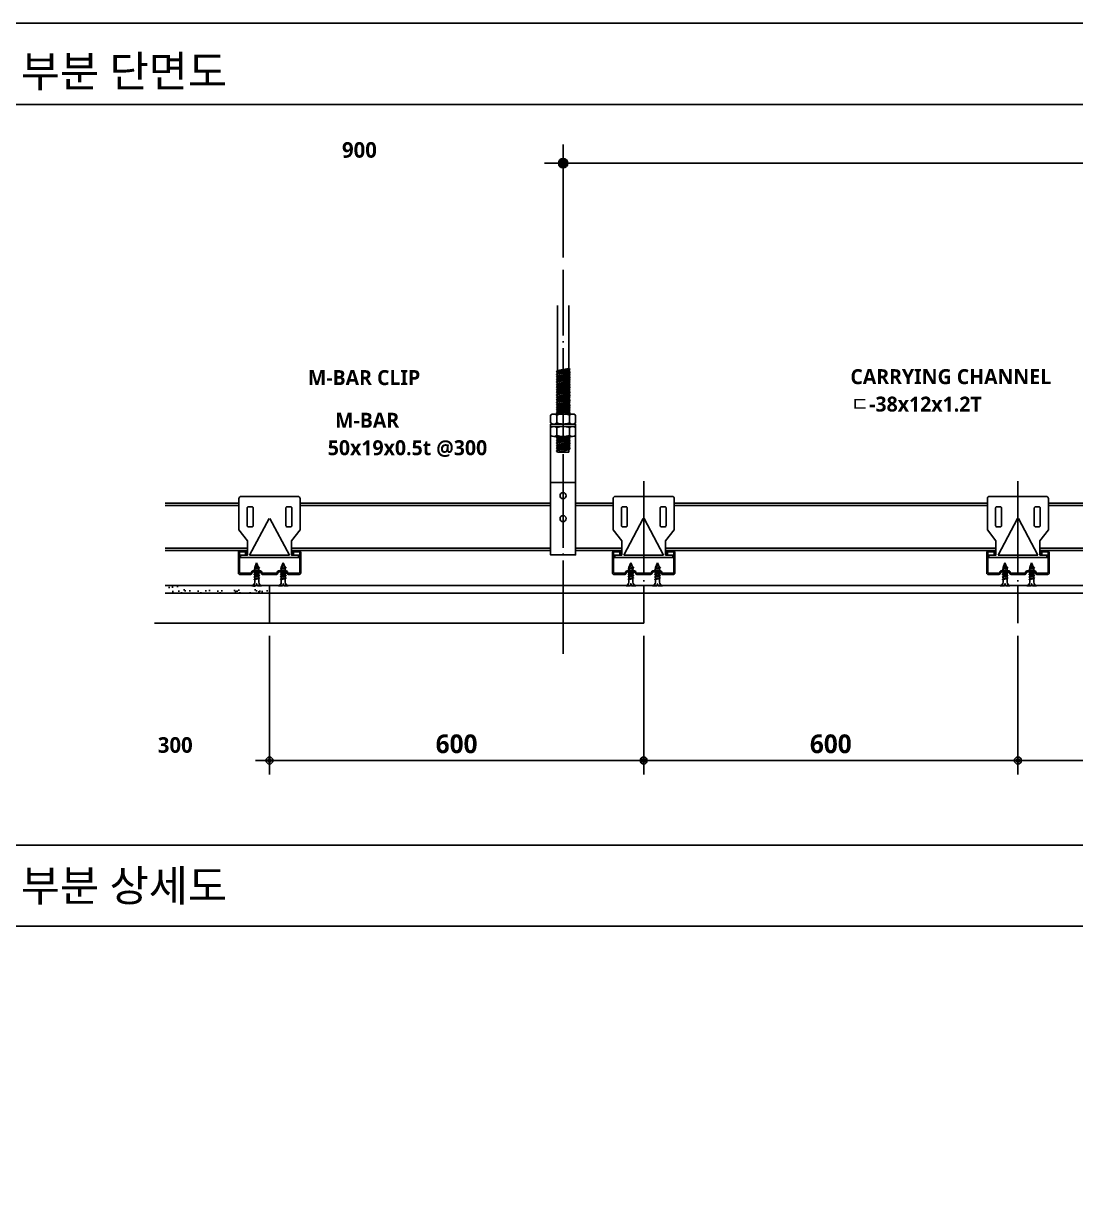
# Model space of a CAD drawing. Header units: millimetres. Extents: x 200 to 163856, y 0 to 163394.
# Drawn here: x 44027 to 45714, y 3875 to 5740 of the extents above; entities that cross this region are included whole.
import ezdxf
from ezdxf.enums import TextEntityAlignment as Align

# ---------------------------------------------------------------- set-up
doc = ezdxf.new("R2010")
doc.units = ezdxf.units.MM
doc.header["$LTSCALE"] = 10
doc.linetypes.add('CEN', pattern=[62, 60, -1, 0, -1])
doc.linetypes.add('DASHDOT2', pattern=[17, 15, -1, 0, -1])
doc.layers.get('DEFPOINTS').update_dxf_attribs({"color": 181})
for name, color, linetype in [('3', 3, 'Continuous'), ('A-ANNO-GRA1', 7, 'Continuous'), ('A-ANNO-TEXT1', 7, 'Continuous'), ('A-ST-AXIS-DIM', 7, 'Continuous'), ('CEN', 1, 'CEN'), ('DIM', 4, 'Continuous'), ('FIN', 6, 'Continuous'), ('HAT', 5, 'Continuous'), ('MT', 10, 'Continuous'), ('WA3', 7, 'Continuous')]:
    doc.layers.add(name, color=color, linetype=linetype)
doc.layers.add('계획선', color=7, linetype='Continuous', lineweight=9)
doc.styles.add('2020음성 1차', font='')
doc.styles.get('2020음성 1차').set_extended_font_data('NanumGothic', bold=True)
doc.dimstyles.new('NDIM10', dxfattribs={"dimscale": 10, "dimtxt": 3, "dimasz": 0.75, "dimexe": 2, "dimexo": 2, "dimgap": 1, "dimtad": 1, "dimdec": 1, "dimdsep": 46, "dimtxsty": '2020음성 1차', "dimblk": 'Z_DOT', "dimcen": 3, "dimdle": 3, "dimclrd": 256, "dimclre": 256, "dimclrt": 3, "dimadec": 0, "dimazin": 0, "dimtfac": 1, "dimtdec": 1, "dimtix": 1, "dimtmove": 2, "dimatfit": 3, "dimfxl": 1, "dimtolj": 1, "dimtzin": 0, "dimlwd": -1, "dimlwe": -1, "dimarcsym": 0})

# ---------------------------------------------------------------- blocks, each defined once
blk = doc.blocks.new('Z_DOT')
at = {"layer": 'DIM', "color": 0}
for p, q in [((0, -3), (0, 3)), ((-3, 0), (3, 0))]:
    blk.add_line(p, q, dxfattribs=at)
for radius in [0.75, 0.375]:
    blk.add_circle((0, 0), radius, dxfattribs=at)
blk = doc.blocks.new('*D6548')
at = {"layer": 'A-ST-AXIS-DIM'}
for p, q in [((45621.6, 4758.1), (45621.6, 4538)), ((46221.6, 4758.1), (46221.6, 4538)), ((45629.1, 4558), (46214.1, 4558))]:
    blk.add_line(p, q, dxfattribs=at)
at = {"layer": 'DEFPOINTS', "color": 0}
for p in [(45621.6, 4778.1), (46221.6, 4778.1), (46221.6, 4558)]:
    blk.add_point(p, dxfattribs=at)
at = {"layer": 'A-ST-AXIS-DIM', "linetype": 'ByBlock', "xscale": 7.5, "yscale": 7.5, "zscale": 7.5, "rotation": 180}
blk.add_blockref('Z_DOT', (45621.6, 4558), dxfattribs=at)
at = {"layer": 'A-ST-AXIS-DIM', "linetype": 'ByBlock', "xscale": 7.5, "yscale": 7.5, "zscale": 7.5}
blk.add_blockref('Z_DOT', (46221.6, 4558), dxfattribs=at)
at = {"layer": 'A-ST-AXIS-DIM', "color": 3, "insert": (45921.6, 4584.6), "char_height": 30, "attachment_point": 5, "style": '2020음성 1차'}
blk.add_mtext('\\A1;600', dxfattribs=at)
blk = doc.blocks.new('*D6549')
at = {"layer": 'A-ST-AXIS-DIM'}
for p, q in [((45021.6, 4758.1), (45021.6, 4538)), ((45621.6, 4758.1), (45621.6, 4538)), ((45029.1, 4558), (45614.1, 4558))]:
    blk.add_line(p, q, dxfattribs=at)
at = {"layer": 'DEFPOINTS', "color": 0}
for p in [(45021.6, 4778.1), (45621.6, 4778.1), (45621.6, 4558)]:
    blk.add_point(p, dxfattribs=at)
at = {"layer": 'A-ST-AXIS-DIM', "linetype": 'ByBlock', "xscale": 7.5, "yscale": 7.5, "zscale": 7.5, "rotation": 180}
blk.add_blockref('Z_DOT', (45021.6, 4558), dxfattribs=at)
at = {"layer": 'A-ST-AXIS-DIM', "linetype": 'ByBlock', "xscale": 7.5, "yscale": 7.5, "zscale": 7.5}
blk.add_blockref('Z_DOT', (45621.6, 4558), dxfattribs=at)
at = {"layer": 'A-ST-AXIS-DIM', "color": 3, "insert": (45321.6, 4584.6), "char_height": 30, "attachment_point": 5, "style": '2020음성 1차'}
blk.add_mtext('\\A1;600', dxfattribs=at)
blk = doc.blocks.new('*D6550')
at = {"layer": 'A-ST-AXIS-DIM'}
for p, q in [((44421.6, 4758.1), (44421.6, 4538)), ((45021.6, 4758.1), (45021.6, 4538)), ((44429.1, 4558), (45014.1, 4558))]:
    blk.add_line(p, q, dxfattribs=at)
at = {"layer": 'DEFPOINTS', "color": 0}
for p in [(44421.6, 4778.1), (45021.6, 4778.1), (45021.6, 4558)]:
    blk.add_point(p, dxfattribs=at)
at = {"layer": 'A-ST-AXIS-DIM', "linetype": 'ByBlock', "xscale": 7.5, "yscale": 7.5, "zscale": 7.5, "rotation": 180}
blk.add_blockref('Z_DOT', (44421.6, 4558), dxfattribs=at)
at = {"layer": 'A-ST-AXIS-DIM', "linetype": 'ByBlock', "xscale": 7.5, "yscale": 7.5, "zscale": 7.5}
blk.add_blockref('Z_DOT', (45021.6, 4558), dxfattribs=at)
at = {"layer": 'A-ST-AXIS-DIM', "color": 3, "insert": (44721.6, 4584.6), "char_height": 30, "attachment_point": 5, "style": '2020음성 1차'}
blk.add_mtext('\\A1;600', dxfattribs=at)
blk = doc.blocks.new('*D6551')
at = {"layer": 'A-ST-AXIS-DIM'}
for p, q in [((44892.4, 5364.7), (44892.4, 5535.5)), ((46692.4, 5364.7), (46692.4, 5535.5)), ((44899.9, 5515.5), (46684.9, 5515.5))]:
    blk.add_line(p, q, dxfattribs=at)
at = {"layer": 'DEFPOINTS', "color": 0}
for p in [(46692.4, 5515.5), (44892.4, 5344.7), (46692.4, 5344.7)]:
    blk.add_point(p, dxfattribs=at)
at = {"layer": 'A-ST-AXIS-DIM', "linetype": 'ByBlock', "xscale": 7.5, "yscale": 7.5, "zscale": 7.5, "rotation": 180}
blk.add_blockref('Z_DOT', (44892.4, 5515.5), dxfattribs=at)
at = {"layer": 'A-ST-AXIS-DIM', "linetype": 'ByBlock', "xscale": 7.5, "yscale": 7.5, "zscale": 7.5}
blk.add_blockref('Z_DOT', (46692.4, 5515.5), dxfattribs=at)
at = {"layer": 'A-ST-AXIS-DIM', "color": 3, "insert": (45792.4, 5542), "char_height": 30, "attachment_point": 5, "style": '2020음성 1차'}
blk.add_mtext('\\A1;1800', dxfattribs=at)

msp = doc.modelspace()

# ---------------------------------------------------------------- hatches: boundary and pattern name
at = {"layer": 'HAT'}
h = msp.add_hatch(dxfattribs=at)
h.set_pattern_fill('AR-SAND', color=256, scale=10, style=0)
h.set_pattern_definition([(37.5, (42151.723, 440.93), (-0.629934, 19.26824), [0, -15.2, 0, -17, 0, -16.25]), (7.5, (42151.723, 440.93), (17.69777, 28.22146), [0, -8.2, 0, -13.7, 0, -5.25]), (327.5, (42139.423, 440.93), (31.14142, 0.05659), [0, -5, 0, -18, 0, -23.5]), (317.5, (42139.423, 440.93), (30.06127, 8.77676), [0, -2.5, 0, -11.8, 0, -13.5])])
edge = h.paths.add_edge_path()
edge.add_line((44421.62869, 4838.44157), (44407.91598, 4838.44157))
edge.add_arc((44411.04418, 4844.48407), 6.80422, 242.62936892, 251.65900049)
edge.add_line((44408.90308, 4838.0255), (44403.68197, 4838.0255))
edge.add_arc((44403.58299, 4840.31678), 2.29342, 248.72725964, 272.4735229, ccw=False)
edge.add_arc((44401.07395, 4828.38283), 9.93929, 80.28655278, 99.71344722)
edge.add_arc((44398.56492, 4840.31678), 2.29342, 267.5264771, 291.27274036, ccw=False)
edge.add_line((44398.46594, 4838.0255), (44393.24482, 4838.0255))
edge.add_arc((44391.10373, 4844.48407), 6.80422, 288.34099951, 297.37063109)
edge.add_line((44394.23193, 4838.44157), (44254.30037, 4838.44157))
edge.add_line((44254.30037, 4838.44157), (44254.30037, 4826.44157))
edge.add_line((44254.30037, 4826.44157), (44421.62869, 4826.44157))
edge.add_line((44421.62869, 4826.44157), (44421.62869, 4838.44157))

# ---------------------------------------------------------------- linework, layer by layer
at = {"layer": '3'}
for p, q in [((44254.30037, 4838.44157), (47251.14144, 4838.44157)), ((44421.62869, 4838.44157), (44421.62869, 4826.44157)), ((45021.62869, 4838.44157), (45021.62869, 4814.44157)), ((45621.62869, 4838.44157), (45621.62869, 4820.44157))]:
    msp.add_line(p, q, dxfattribs=at)
for points in [[(44421.62869, 4838.44157), (44421.62869, 4826.44157)], [(45621.62869, 4838.44157), (45621.62869, 4814.44157)]]:
    msp.add_lwpolyline(points, dxfattribs=at)
at = {"layer": 'A-ANNO-GRA1'}
for p, q in [((42200, 5610), (49294.9654, 5610)), ((42200, 4422.25791), (49294.9654, 4422.25791)), ((42200, 4292.25791), (49294.9654, 4292.25791))]:
    msp.add_line(p, q, dxfattribs=at)
at = {"layer": 'A-ANNO-TEXT1'}
for p, q in [((44421.62869, 4778.10228), (44421.62869, 4826.44157)), ((45021.62869, 4778.10228), (44237.29183, 4778.10228))]:
    msp.add_line(p, q, dxfattribs=at)
at = {"layer": 'A-ST-AXIS-DIM'}
for points in [[(44420.87733, 4981.1984, 0, 10, 0), (44420.87733, 5011.1984, 0, 0, 0), (44420.87733, 5169.26903, 0, 0, 0), (44470.87733, 5169.26903, 0, 0, 0)], [(45290.02713, 4930.84267, 0, 10, 0), (45290.02713, 4960.84267, 0, 0, 0), (45290.02713, 5169.36218, 0, 0, 0), (45340.02713, 5169.36218, 0, 0, 0)], [(44459.19106, 4858.78151, 0, 10, 0), (44459.19106, 4888.78151, 0, 0, 0), (44459.19106, 5103.61528, 0, 0, 0), (44509.19106, 5103.61528, 0, 0, 0)]]:
    msp.add_lwpolyline(points, format="xyseb", dxfattribs=at)
at = {"layer": 'CEN', "linetype": 'DASHDOT2'}
for p, q in [((44892.39844, 4728.93297), (44892.39844, 5344.67907)), ((45021.62869, 5005.94116), (45021.62869, 4778.10228)), ((45621.62869, 5005.94116), (45621.62869, 4778.10228))]:
    msp.add_line(p, q, dxfattribs=at)
at = {"layer": 'DEFPOINTS'}
msp.add_lwpolyline([(42200, 200), (49294.9654, 200), (49294.9654, 5740), (42200, 5740)], close=True, dxfattribs=at)
at = {"layer": 'FIN'}
for p, q in [((44254.30037, 4838.44157), (47251.14144, 4838.44157)), ((44254.30037, 4826.44157), (47251.14144, 4826.44157))]:
    msp.add_line(p, q, dxfattribs=at)
for points in [[(44421.62869, 4838.44157), (44421.62869, 4826.44157)], [(45021.62869, 4838.44157), (45021.62869, 4826.44157)], [(45621.62869, 4838.44157), (45621.62869, 4826.44157)]]:
    msp.add_lwpolyline(points, dxfattribs=at)
at = {"layer": 'MT'}
for p, q in [((44883.39844, 5195.6443), (44883.39844, 5287.63165)), ((44901.39844, 5199.24268), (44901.39844, 5287.63165)), ((44883.39844, 5199.24268), (44883.39844, 5183.11224)), ((44883.39844, 5183.11224), (44901.39844, 5186.71063)), ((44901.39844, 5199.24268), (44901.39844, 5186.71063)), ((44901.39844, 5186.71063), (44903.7517, 5185.14149)), ((44881.82931, 5180.75899), (44903.7517, 5185.14149)), ((44881.82931, 5180.75899), (44883.39844, 5183.11224)), ((44881.82931, 5176.67979), (44903.7517, 5181.06229)), ((44881.82931, 5180.75899), (44883.39844, 5179.0331)), ((44881.82931, 5176.67979), (44883.39844, 5179.03304)), ((44881.82931, 5172.60059), (44903.7517, 5176.98309)), ((44881.82931, 5176.67979), (44883.39844, 5174.9539)), ((44881.82931, 5172.60059), (44883.39844, 5174.95384)), ((44881.82931, 5168.52139), (44903.7517, 5172.90389)), ((44881.82931, 5172.60059), (44883.39844, 5170.8747)), ((44881.82931, 5168.52139), (44883.39844, 5170.87464)), ((44881.82931, 5164.44219), (44903.7517, 5168.82469)), ((44881.82931, 5168.52139), (44883.39844, 5166.7955)), ((44883.39844, 5179.0331), (44901.39844, 5182.63148)), ((44883.39844, 5179.03304), (44901.39844, 5182.63143)), ((44883.39844, 5174.9539), (44901.39844, 5178.55228)), ((44883.39844, 5174.95384), (44901.39844, 5178.55223)), ((44883.39844, 5170.8747), (44901.39844, 5174.47308)), ((44883.39844, 5170.87464), (44901.39844, 5174.47303)), ((44883.39844, 5166.7955), (44901.39844, 5170.39388)), ((44883.39844, 5166.79544), (44901.39844, 5170.39383)), ((44901.39844, 5182.63148), (44903.7517, 5185.14149)), ((44901.39844, 5182.63143), (44903.7517, 5181.06229)), ((44901.39844, 5178.55228), (44903.7517, 5181.06229)), ((44901.39844, 5178.55223), (44903.7517, 5176.98309)), ((44901.39844, 5174.47308), (44903.7517, 5176.98309)), ((44901.39844, 5174.47303), (44903.7517, 5172.90389)), ((44901.39844, 5170.39388), (44903.7517, 5172.90389)), ((44901.39844, 5170.39383), (44903.7517, 5168.82469)), ((44901.39844, 5166.31468), (44903.7517, 5168.82469)), ((44881.82931, 5164.44219), (44883.39844, 5166.79544)), ((44881.82931, 5160.36299), (44903.7517, 5164.74549)), ((44881.82931, 5164.44219), (44883.39844, 5162.7163)), ((44881.82931, 5160.36299), (44883.39844, 5162.71624)), ((44881.82931, 5156.28379), (44903.7517, 5160.66629)), ((44881.82931, 5160.36299), (44883.39844, 5158.6371)), ((44881.82931, 5156.28379), (44883.39844, 5158.63704)), ((44881.82931, 5152.20459), (44903.7517, 5156.58709)), ((44881.82931, 5156.28379), (44883.39844, 5154.5579)), ((44881.82931, 5152.20459), (44883.39844, 5154.55784)), ((44881.82931, 5148.12539), (44903.7517, 5152.50789)), ((44881.82931, 5152.20459), (44883.39844, 5150.4787)), ((44881.82931, 5148.12539), (44883.39844, 5150.47864)), ((44881.82931, 5144.04619), (44903.7517, 5148.42869)), ((44883.39844, 5162.7163), (44901.39844, 5166.31468)), ((44883.39844, 5162.71624), (44901.39844, 5166.31463)), ((44883.39844, 5158.6371), (44901.39844, 5162.23548)), ((44883.39844, 5158.63704), (44901.39844, 5162.23543)), ((44883.39844, 5154.5579), (44901.39844, 5158.15628)), ((44883.39844, 5154.55784), (44901.39844, 5158.15623)), ((44883.39844, 5150.4787), (44901.39844, 5154.07708)), ((44883.39844, 5150.47864), (44901.39844, 5154.07703)), ((44883.39844, 5146.3995), (44901.39844, 5149.99788)), ((44883.39844, 5146.39944), (44901.39844, 5149.99783)), ((44901.39844, 5166.31463), (44903.7517, 5164.74549)), ((44901.39844, 5162.23548), (44903.7517, 5164.74549)), ((44901.39844, 5162.23543), (44903.7517, 5160.66629)), ((44901.39844, 5158.15628), (44903.7517, 5160.66629)), ((44901.39844, 5158.15623), (44903.7517, 5156.58709)), ((44901.39844, 5154.07708), (44903.7517, 5156.58709)), ((44901.39844, 5154.07703), (44903.7517, 5152.50789)), ((44901.39844, 5149.99788), (44903.7517, 5152.50789)), ((44901.39844, 5149.99783), (44903.7517, 5148.42869)), ((44901.39844, 5145.91868), (44903.7517, 5148.42869)), ((44881.82931, 5148.12539), (44883.39844, 5146.3995)), ((44881.82931, 5144.04619), (44883.39844, 5146.39944)), ((44881.82931, 5139.96699), (44903.7517, 5144.34949)), ((44881.82931, 5144.04619), (44883.39844, 5142.3203)), ((44881.82931, 5139.96699), (44883.39844, 5142.32024)), ((44881.82931, 5135.88779), (44903.7517, 5140.27029)), ((44881.82931, 5139.96699), (44883.39844, 5138.2411)), ((44881.82931, 5135.88779), (44883.39844, 5138.24104)), ((44881.82931, 5131.80859), (44903.7517, 5136.19109)), ((44881.82931, 5135.88779), (44883.39844, 5134.1619)), ((44881.82931, 5131.80859), (44883.39844, 5134.16184)), ((44881.82931, 5127.72939), (44903.7517, 5132.11189)), ((44881.82931, 5131.80859), (44883.39844, 5130.0827)), ((44881.82931, 5127.72939), (44883.39844, 5130.08264)), ((44883.39844, 5142.3203), (44901.39844, 5145.91868)), ((44883.39844, 5142.32024), (44901.39844, 5145.91863)), ((44883.39844, 5138.2411), (44901.39844, 5141.83948)), ((44883.39844, 5138.24104), (44901.39844, 5141.83943)), ((44883.39844, 5134.1619), (44901.39844, 5137.76028)), ((44883.39844, 5134.16184), (44901.39844, 5137.76023)), ((44883.39844, 5130.0827), (44901.39844, 5133.68108)), ((44883.39844, 5130.08264), (44901.39844, 5133.68103)), ((44901.39844, 5145.91863), (44903.7517, 5144.34949)), ((44901.39844, 5141.83948), (44903.7517, 5144.34949)), ((44901.39844, 5141.83943), (44903.7517, 5140.27029)), ((44901.39844, 5137.76028), (44903.7517, 5140.27029)), ((44901.39844, 5137.76023), (44903.7517, 5136.19109)), ((44901.39844, 5133.68108), (44903.7517, 5136.19109)), ((44901.39844, 5133.68103), (44903.7517, 5132.11189)), ((44901.39844, 5129.60188), (44903.7517, 5132.11189)), ((44872.39844, 5099.25014), (44872.39844, 5111.77943)), ((44907.39844, 5113.49525), (44877.39844, 5113.49525)), ((44881.82931, 5123.65019), (44903.7517, 5128.03269)), ((44881.82931, 5127.72939), (44883.39844, 5126.0035)), ((44881.82931, 5123.65019), (44883.39844, 5126.00344)), ((44881.82931, 5119.57099), (44903.7517, 5123.95349)), ((44881.82931, 5123.65019), (44883.39844, 5121.9243)), ((44881.82931, 5119.57099), (44883.39844, 5121.92424)), ((44881.82931, 5115.49179), (44903.7517, 5119.87429)), ((44881.82931, 5119.57099), (44883.39844, 5117.8451)), ((44881.82931, 5115.49179), (44883.39844, 5117.84504)), ((44881.82931, 5115.49179), (44883.39844, 5113.7659)), ((44882.39844, 5099.21058), (44882.39844, 5111.77943)), ((44883.39844, 5126.0035), (44901.39844, 5129.60188)), ((44883.39844, 5126.00344), (44901.39844, 5129.60183)), ((44883.39844, 5121.9243), (44901.39844, 5125.52268)), ((44883.39844, 5121.92424), (44901.39844, 5125.52263)), ((44883.39844, 5117.8451), (44901.39844, 5121.44348)), ((44883.39844, 5117.84504), (44901.39844, 5121.44343)), ((44883.39844, 5113.7659), (44901.39844, 5117.36428)), ((44883.39844, 5113.76584), (44901.39844, 5117.36423)), ((44892.24732, 5113.49525), (44903.7517, 5115.79509)), ((44901.39844, 5129.60183), (44903.7517, 5128.03269)), ((44901.39844, 5125.52268), (44903.7517, 5128.03269)), ((44901.39844, 5125.52263), (44903.7517, 5123.95349)), ((44901.39844, 5121.44348), (44903.7517, 5123.95349)), ((44901.39844, 5121.44343), (44903.7517, 5119.87429)), ((44901.39844, 5117.36428), (44903.7517, 5119.87429)), ((44901.39844, 5117.36423), (44903.7517, 5115.79509)), ((44901.59548, 5113.49525), (44903.7517, 5115.79509)), ((44902.39844, 5099.21058), (44902.39844, 5111.77943)), ((44912.39844, 5099.25014), (44912.39844, 5111.77943)), ((44872.39844, 5079.25014), (44872.39844, 5091.77943)), ((44877.39844, 5077.49525), (44882.39844, 5077.49525)), ((44881.82931, 5074.69979), (44895.81292, 5077.49525)), ((44881.82931, 5074.69979), (44883.39844, 5077.05304)), ((44881.82931, 5070.62059), (44903.7517, 5075.00309)), ((44881.82931, 5074.69979), (44883.39844, 5072.9739)), ((44882.39844, 5079.21058), (44882.39844, 5091.77943)), ((44882.39844, 5077.49525), (44902.39844, 5077.49525)), ((44882.99644, 5077.49525), (44883.39844, 5077.0531)), ((44883.35648, 5077.49525), (44883.39844, 5077.4491)), ((44883.35648, 5077.49525), (44883.39844, 5077.4491)), ((44883.39844, 5077.0531), (44885.6102, 5077.49525)), ((44883.39844, 5077.05304), (44885.61047, 5077.49525)), ((44883.39844, 5077.44904), (44883.62958, 5077.49525)), ((44883.39844, 5077.44904), (44883.62958, 5077.49525)), ((44883.39844, 5072.9739), (44901.39844, 5076.57228)), ((44883.39844, 5072.97384), (44901.39844, 5076.57223)), ((44901.39844, 5076.57228), (44902.26377, 5077.49525)), ((44901.39844, 5076.57223), (44903.7517, 5075.00309)), ((44901.39844, 5072.49308), (44903.7517, 5075.00309)), ((44902.39844, 5079.21058), (44902.39844, 5091.77943)), ((44902.39844, 5077.49525), (44907.39844, 5077.49525)), ((44912.39844, 5079.25014), (44912.39844, 5091.77943)), ((44881.82931, 5070.62059), (44883.39844, 5072.97384)), ((44881.82931, 5066.54139), (44903.7517, 5070.92389)), ((44881.82931, 5070.62059), (44883.39844, 5068.8947)), ((44881.82931, 5066.54139), (44883.39844, 5068.89464)), ((44881.82931, 5062.46219), (44903.7517, 5066.84469)), ((44881.82931, 5066.54139), (44883.39844, 5064.8155)), ((44881.82931, 5062.46219), (44883.39844, 5064.81544)), ((44881.82931, 5058.38299), (44903.7517, 5062.76549)), ((44881.82931, 5062.46219), (44883.39844, 5060.7363)), ((44881.82931, 5058.38299), (44883.39844, 5060.73624)), ((44881.82931, 5054.30379), (44903.7517, 5058.68629)), ((44881.82931, 5058.38299), (44883.39844, 5056.6571)), ((44881.82931, 5054.30379), (44883.39844, 5056.65704)), ((44883.39844, 5068.8947), (44901.39844, 5072.49308)), ((44883.39844, 5068.89464), (44901.39844, 5072.49303)), ((44883.39844, 5064.8155), (44901.39844, 5068.41388)), ((44883.39844, 5064.81544), (44901.39844, 5068.41383)), ((44883.39844, 5060.7363), (44901.39844, 5064.33468)), ((44883.39844, 5060.73624), (44901.39844, 5064.33463)), ((44883.39844, 5056.6571), (44901.39844, 5060.25548)), ((44883.39844, 5056.65704), (44901.39844, 5060.25543)), ((44883.39844, 5052.5779), (44901.39844, 5056.17628)), ((44883.39844, 5052.57784), (44901.39844, 5056.17623)), ((44901.39844, 5072.49303), (44903.7517, 5070.92389)), ((44901.39844, 5068.41388), (44903.7517, 5070.92389)), ((44901.39844, 5068.41383), (44903.7517, 5066.84469)), ((44901.39844, 5064.33468), (44903.7517, 5066.84469)), ((44901.39844, 5064.33463), (44903.7517, 5062.76549)), ((44901.39844, 5060.25548), (44903.7517, 5062.76549)), ((44901.39844, 5060.25543), (44903.7517, 5058.68629)), ((44901.39844, 5056.17628), (44903.7517, 5058.68629)), ((44901.39844, 5056.17623), (44901.39844, 5052.57784)), ((44881.82931, 5054.30379), (44883.39844, 5052.5779)), ((44883.39844, 5052.57784), (44901.39844, 5052.57784)), ((44400.8579, 4875.09094), (44397.87395, 4867.28805)), ((44397.87395, 4867.28805), (44401.05705, 4869.81645)), ((44404.10585, 4867.57044), (44400.8579, 4875.09094)), ((44401.05705, 4869.81645), (44400.8579, 4875.09094)), ((44443.54159, 4875.09094), (44440.55764, 4867.28805)), ((44440.55764, 4867.28805), (44443.74074, 4869.81645)), ((44443.74074, 4869.81645), (44443.54159, 4875.09094)), ((44446.78954, 4867.57044), (44443.54159, 4875.09094)), ((45000.8579, 4875.09094), (44997.87395, 4867.28805)), ((44997.87395, 4867.28805), (45001.05705, 4869.81645)), ((45001.05705, 4869.81645), (45000.8579, 4875.09094)), ((45004.10585, 4867.57044), (45000.8579, 4875.09094)), ((45043.54159, 4875.09094), (45040.55764, 4867.28805)), ((45040.55764, 4867.28805), (45043.74074, 4869.81645)), ((45046.78954, 4867.57044), (45043.54159, 4875.09094)), ((45043.74074, 4869.81645), (45043.54159, 4875.09094)), ((45600.8579, 4875.09094), (45597.87395, 4867.28805)), ((45597.87395, 4867.28805), (45601.05705, 4869.81645)), ((45604.10585, 4867.57044), (45600.8579, 4875.09094)), ((45601.05705, 4869.81645), (45600.8579, 4875.09094)), ((45643.54159, 4875.09094), (45640.55764, 4867.28805)), ((45640.55764, 4867.28805), (45643.74074, 4869.81645)), ((45643.74074, 4869.81645), (45643.54159, 4875.09094)), ((45646.78954, 4867.57044), (45643.54159, 4875.09094)), ((44404.27395, 4866.10011), (44396.43923, 4864.01757)), ((44396.43923, 4864.01757), (44397.83216, 4865.88265)), ((44404.2844, 4861.99346), (44396.44968, 4859.91092)), ((44396.44968, 4859.91092), (44397.84261, 4861.776)), ((44404.29485, 4857.8868), (44396.46013, 4855.80427)), ((44396.46013, 4855.80427), (44397.85306, 4857.66935)), ((44404.3053, 4853.78015), (44396.47057, 4851.69761)), ((44396.47057, 4851.69761), (44397.86351, 4853.56269)), ((44405.66689, 4867.96519), (44397.83216, 4865.88265)), ((44405.67733, 4863.85854), (44397.84261, 4861.776)), ((44405.68778, 4859.75189), (44397.85306, 4857.66935)), ((44405.69823, 4855.64523), (44397.86351, 4853.56269)), ((44397.87395, 4867.28805), (44397.87395, 4865.89376)), ((44397.87395, 4864.39894), (44397.87395, 4861.78433)), ((44397.87395, 4860.28951), (44397.87395, 4857.6749)), ((44397.87395, 4856.18007), (44397.87395, 4853.56547)), ((44397.87395, 4852.07064), (44397.87395, 4849.45604)), ((44405.70868, 4851.53858), (44397.87395, 4849.45604)), ((44404.27395, 4866.10011), (44405.66689, 4867.96519)), ((44404.27395, 4866.10011), (44404.27395, 4863.48551)), ((44404.27395, 4861.99068), (44404.27395, 4859.37608)), ((44404.27395, 4857.88125), (44404.27395, 4855.26665)), ((44404.27395, 4853.77182), (44404.27395, 4851.15722)), ((44404.2844, 4861.99346), (44405.67733, 4863.85854)), ((44404.29485, 4857.8868), (44405.68778, 4859.75189)), ((44404.3053, 4853.78015), (44405.69823, 4855.64523)), ((44404.31574, 4849.6735), (44405.70868, 4851.53858)), ((44446.95764, 4866.10011), (44439.12292, 4864.01757)), ((44439.12292, 4864.01757), (44440.51585, 4865.88265)), ((44446.96809, 4861.99346), (44439.13337, 4859.91092)), ((44439.13337, 4859.91092), (44440.5263, 4861.776)), ((44446.97854, 4857.8868), (44439.14382, 4855.80427)), ((44439.14382, 4855.80427), (44440.53675, 4857.66935)), ((44446.98899, 4853.78015), (44439.15426, 4851.69761)), ((44439.15426, 4851.69761), (44440.5472, 4853.56269)), ((44448.35058, 4867.96519), (44440.51585, 4865.88265)), ((44448.36102, 4863.85854), (44440.5263, 4861.776)), ((44448.37147, 4859.75189), (44440.53675, 4857.66935)), ((44448.38192, 4855.64523), (44440.5472, 4853.56269)), ((44440.55764, 4867.28805), (44440.55764, 4865.89376)), ((44440.55764, 4864.39894), (44440.55764, 4861.78433)), ((44440.55764, 4860.28951), (44440.55764, 4857.6749)), ((44440.55764, 4856.18007), (44440.55764, 4853.56547)), ((44440.55764, 4852.07064), (44440.55764, 4849.45604)), ((44448.39237, 4851.53858), (44440.55764, 4849.45604)), ((44446.95764, 4866.10011), (44448.35058, 4867.96519)), ((44446.95764, 4866.10011), (44446.95764, 4863.48551)), ((44446.95764, 4861.99068), (44446.95764, 4859.37608)), ((44446.95764, 4857.88125), (44446.95764, 4855.26665)), ((44446.95764, 4853.77182), (44446.95764, 4851.15722)), ((44446.96809, 4861.99346), (44448.36102, 4863.85854)), ((44446.97854, 4857.8868), (44448.37147, 4859.75189)), ((44446.98899, 4853.78015), (44448.38192, 4855.64523)), ((44446.99943, 4849.6735), (44448.39237, 4851.53858)), ((45004.27395, 4866.10011), (44996.43923, 4864.01757)), ((44996.43923, 4864.01757), (44997.83216, 4865.88265)), ((45004.2844, 4861.99346), (44996.44968, 4859.91092)), ((44996.44968, 4859.91092), (44997.84261, 4861.776)), ((45004.29485, 4857.8868), (44996.46013, 4855.80427)), ((44996.46013, 4855.80427), (44997.85306, 4857.66935)), ((45004.3053, 4853.78015), (44996.47057, 4851.69761)), ((44996.47057, 4851.69761), (44997.86351, 4853.56269)), ((45005.66689, 4867.96519), (44997.83216, 4865.88265)), ((45005.67733, 4863.85854), (44997.84261, 4861.776)), ((45005.68778, 4859.75189), (44997.85306, 4857.66935)), ((45005.69823, 4855.64523), (44997.86351, 4853.56269)), ((44997.87395, 4867.28805), (44997.87395, 4865.89376)), ((44997.87395, 4864.39894), (44997.87395, 4861.78433)), ((44997.87395, 4860.28951), (44997.87395, 4857.6749)), ((44997.87395, 4856.18007), (44997.87395, 4853.56547)), ((44997.87395, 4852.07064), (44997.87395, 4849.45604)), ((45005.70868, 4851.53858), (44997.87395, 4849.45604)), ((45004.27395, 4866.10011), (45005.66689, 4867.96519)), ((45004.27395, 4866.10011), (45004.27395, 4863.48551)), ((45004.27395, 4861.99068), (45004.27395, 4859.37608)), ((45004.27395, 4857.88125), (45004.27395, 4855.26665)), ((45004.27395, 4853.77182), (45004.27395, 4851.15722)), ((45004.2844, 4861.99346), (45005.67733, 4863.85854)), ((45004.29485, 4857.8868), (45005.68778, 4859.75189)), ((45004.3053, 4853.78015), (45005.69823, 4855.64523)), ((45004.31574, 4849.6735), (45005.70868, 4851.53858)), ((45046.95764, 4866.10011), (45039.12292, 4864.01757)), ((45039.12292, 4864.01757), (45040.51585, 4865.88265)), ((45046.96809, 4861.99346), (45039.13337, 4859.91092)), ((45039.13337, 4859.91092), (45040.5263, 4861.776)), ((45046.97854, 4857.8868), (45039.14382, 4855.80427)), ((45039.14382, 4855.80427), (45040.53675, 4857.66935)), ((45046.98899, 4853.78015), (45039.15426, 4851.69761)), ((45039.15426, 4851.69761), (45040.5472, 4853.56269)), ((45048.35058, 4867.96519), (45040.51585, 4865.88265)), ((45048.36102, 4863.85854), (45040.5263, 4861.776)), ((45048.37147, 4859.75189), (45040.53675, 4857.66935)), ((45048.38192, 4855.64523), (45040.5472, 4853.56269)), ((45040.55764, 4867.28805), (45040.55764, 4865.89376)), ((45040.55764, 4864.39894), (45040.55764, 4861.78433)), ((45040.55764, 4860.28951), (45040.55764, 4857.6749)), ((45040.55764, 4856.18007), (45040.55764, 4853.56547)), ((45040.55764, 4852.07064), (45040.55764, 4849.45604)), ((45048.39237, 4851.53858), (45040.55764, 4849.45604)), ((45046.95764, 4866.10011), (45048.35058, 4867.96519)), ((45046.95764, 4866.10011), (45046.95764, 4863.48551)), ((45046.95764, 4861.99068), (45046.95764, 4859.37608)), ((45046.95764, 4857.88125), (45046.95764, 4855.26665)), ((45046.95764, 4853.77182), (45046.95764, 4851.15722)), ((45046.96809, 4861.99346), (45048.36102, 4863.85854)), ((45046.97854, 4857.8868), (45048.37147, 4859.75189)), ((45046.98899, 4853.78015), (45048.38192, 4855.64523)), ((45046.99943, 4849.6735), (45048.39237, 4851.53858)), ((45604.27395, 4866.10011), (45596.43923, 4864.01757)), ((45596.43923, 4864.01757), (45597.83216, 4865.88265)), ((45604.2844, 4861.99346), (45596.44968, 4859.91092)), ((45596.44968, 4859.91092), (45597.84261, 4861.776)), ((45604.29485, 4857.8868), (45596.46013, 4855.80427)), ((45596.46013, 4855.80427), (45597.85306, 4857.66935)), ((45604.3053, 4853.78015), (45596.47057, 4851.69761)), ((45596.47057, 4851.69761), (45597.86351, 4853.56269)), ((45605.66689, 4867.96519), (45597.83216, 4865.88265)), ((45605.67733, 4863.85854), (45597.84261, 4861.776)), ((45605.68778, 4859.75189), (45597.85306, 4857.66935)), ((45605.69823, 4855.64523), (45597.86351, 4853.56269)), ((45597.87395, 4867.28805), (45597.87395, 4865.89376)), ((45597.87395, 4864.39894), (45597.87395, 4861.78433)), ((45597.87395, 4860.28951), (45597.87395, 4857.6749)), ((45597.87395, 4856.18007), (45597.87395, 4853.56547)), ((45597.87395, 4852.07064), (45597.87395, 4849.45604)), ((45605.70868, 4851.53858), (45597.87395, 4849.45604)), ((45604.27395, 4866.10011), (45605.66689, 4867.96519)), ((45604.27395, 4866.10011), (45604.27395, 4863.48551)), ((45604.27395, 4861.99068), (45604.27395, 4859.37608)), ((45604.27395, 4857.88125), (45604.27395, 4855.26665)), ((45604.27395, 4853.77182), (45604.27395, 4851.15722)), ((45604.2844, 4861.99346), (45605.67733, 4863.85854)), ((45604.29485, 4857.8868), (45605.68778, 4859.75189)), ((45604.3053, 4853.78015), (45605.69823, 4855.64523)), ((45604.31574, 4849.6735), (45605.70868, 4851.53858)), ((45646.95764, 4866.10011), (45639.12292, 4864.01757)), ((45639.12292, 4864.01757), (45640.51585, 4865.88265)), ((45646.96809, 4861.99346), (45639.13337, 4859.91092)), ((45639.13337, 4859.91092), (45640.5263, 4861.776)), ((45646.97854, 4857.8868), (45639.14382, 4855.80427)), ((45639.14382, 4855.80427), (45640.53675, 4857.66935)), ((45646.98899, 4853.78015), (45639.15426, 4851.69761)), ((45639.15426, 4851.69761), (45640.5472, 4853.56269)), ((45648.35058, 4867.96519), (45640.51585, 4865.88265)), ((45648.36102, 4863.85854), (45640.5263, 4861.776)), ((45648.37147, 4859.75189), (45640.53675, 4857.66935)), ((45648.38192, 4855.64523), (45640.5472, 4853.56269)), ((45640.55764, 4867.28805), (45640.55764, 4865.89376)), ((45640.55764, 4864.39894), (45640.55764, 4861.78433)), ((45640.55764, 4860.28951), (45640.55764, 4857.6749)), ((45640.55764, 4856.18007), (45640.55764, 4853.56547)), ((45640.55764, 4852.07064), (45640.55764, 4849.45604)), ((45648.39237, 4851.53858), (45640.55764, 4849.45604)), ((45646.95764, 4866.10011), (45648.35058, 4867.96519)), ((45646.95764, 4866.10011), (45646.95764, 4863.48551)), ((45646.95764, 4861.99068), (45646.95764, 4859.37608)), ((45646.95764, 4857.88125), (45646.95764, 4855.26665)), ((45646.95764, 4853.77182), (45646.95764, 4851.15722)), ((45646.96809, 4861.99346), (45648.36102, 4863.85854)), ((45646.97854, 4857.8868), (45648.37147, 4859.75189)), ((45646.98899, 4853.78015), (45648.38192, 4855.64523)), ((45646.99943, 4849.6735), (45648.39237, 4851.53858)), ((44393.24482, 4838.0255), (44398.6639, 4838.0255)), ((44404.31574, 4849.6735), (44396.48102, 4847.59096)), ((44396.48102, 4847.59096), (44397.87395, 4849.45604)), ((44397.87395, 4847.96121), (44397.87395, 4843.80475)), ((44400.85804, 4840.35336), (44400.85804, 4841.18317)), ((44401.12986, 4841.34317), (44401.01804, 4841.34317)), ((44401.28986, 4840.35336), (44401.28986, 4841.18317)), ((44403.48401, 4838.0255), (44408.90308, 4838.0255)), ((44404.27395, 4849.66239), (44404.27395, 4843.80475)), ((44435.92851, 4838.0255), (44441.34759, 4838.0255)), ((44446.99943, 4849.6735), (44439.16471, 4847.59096)), ((44439.16471, 4847.59096), (44440.55764, 4849.45604)), ((44440.55764, 4847.96121), (44440.55764, 4843.80475)), ((44443.54173, 4840.35336), (44443.54173, 4841.18317)), ((44443.81355, 4841.34317), (44443.70173, 4841.34317)), ((44443.97355, 4840.35336), (44443.97355, 4841.18317)), ((44446.1677, 4838.0255), (44451.58677, 4838.0255)), ((44446.95764, 4849.66239), (44446.95764, 4843.80475)), ((44993.24482, 4838.0255), (44998.6639, 4838.0255)), ((45004.31574, 4849.6735), (44996.48102, 4847.59096)), ((44996.48102, 4847.59096), (44997.87395, 4849.45604)), ((44997.87395, 4847.96121), (44997.87395, 4843.80475)), ((45000.85804, 4840.35336), (45000.85804, 4841.18317)), ((45001.12986, 4841.34317), (45001.01804, 4841.34317)), ((45001.28986, 4840.35336), (45001.28986, 4841.18317)), ((45003.48401, 4838.0255), (45008.90308, 4838.0255)), ((45004.27395, 4849.66239), (45004.27395, 4843.80475)), ((45035.92851, 4838.0255), (45041.34759, 4838.0255)), ((45046.99943, 4849.6735), (45039.16471, 4847.59096)), ((45039.16471, 4847.59096), (45040.55764, 4849.45604)), ((45040.55764, 4847.96121), (45040.55764, 4843.80475)), ((45043.54173, 4840.35336), (45043.54173, 4841.18317)), ((45043.81355, 4841.34317), (45043.70173, 4841.34317)), ((45043.97355, 4840.35336), (45043.97355, 4841.18317)), ((45046.1677, 4838.0255), (45051.58677, 4838.0255)), ((45046.95764, 4849.66239), (45046.95764, 4843.80475)), ((45593.24482, 4838.0255), (45598.6639, 4838.0255)), ((45604.31574, 4849.6735), (45596.48102, 4847.59096)), ((45596.48102, 4847.59096), (45597.87395, 4849.45604)), ((45597.87395, 4847.96121), (45597.87395, 4843.80475)), ((45600.85804, 4840.35336), (45600.85804, 4841.18317)), ((45601.12986, 4841.34317), (45601.01804, 4841.34317)), ((45601.28986, 4840.35336), (45601.28986, 4841.18317)), ((45603.48401, 4838.0255), (45608.90308, 4838.0255)), ((45604.27395, 4849.66239), (45604.27395, 4843.80475)), ((45635.92851, 4838.0255), (45641.34759, 4838.0255)), ((45646.99943, 4849.6735), (45639.16471, 4847.59096)), ((45639.16471, 4847.59096), (45640.55764, 4849.45604)), ((45640.55764, 4847.96121), (45640.55764, 4843.80475)), ((45643.54173, 4840.35336), (45643.54173, 4841.18317)), ((45643.81355, 4841.34317), (45643.70173, 4841.34317)), ((45643.97355, 4840.35336), (45643.97355, 4841.18317)), ((45646.1677, 4838.0255), (45651.58677, 4838.0255)), ((45646.95764, 4849.66239), (45646.95764, 4843.80475))]:
    msp.add_line(p, q, dxfattribs=at)
for centre, radius, start, end in [((44877.39844, 5105.3517), 8.1434, 52.12111501, 127.87888607), ((44892.39844, 5083.49525), 29.99999, 70.52877198, 109.47122599), ((44907.39844, 5105.3517), 8.1434, 52.12111501, 127.87888607), ((44877.39844, 5105.49525), 8, 231.31781508, 308.68218595), ((44877.39844, 5085.3517), 8.1434, 52.12111501, 127.87888607), ((44892.39844, 5127.49525), 30, 250.52878097, 289.47122096), ((44892.39844, 5063.49525), 29.99999, 70.52877198, 109.47122599), ((44907.39844, 5105.49525), 8, 231.31781508, 308.68218595), ((44907.39844, 5085.3517), 8.1434, 52.12111501, 127.87888607), ((44877.39844, 5085.49525), 8, 231.31781508, 308.68218595), ((44892.39844, 5107.49525), 30, 250.52878097, 289.47122096), ((44907.39844, 5085.49525), 8, 231.31781508, 308.68218595), ((44391.10373, 4844.48407), 6.80422, 288.34099953, 354.27016076), ((44398.56492, 4840.31678), 2.29342, 267.5264771, 0.9138356), ((44401.07395, 4828.38283), 9.93929, 80.28655274, 99.71344726), ((44401.01804, 4841.18317), 0.16, 90, 180), ((44401.12986, 4841.18317), 0.16, 0, 90), ((44403.58299, 4840.31678), 2.29342, 179.0861644, 272.4735229), ((44411.04418, 4844.48407), 6.80422, 185.72983924, 251.65900047), ((44433.78742, 4844.48407), 6.80422, 288.34099953, 354.27016076), ((44441.24861, 4840.31678), 2.29342, 267.5264771, 0.9138356), ((44443.75764, 4828.38283), 9.93929, 80.28655274, 99.71344726), ((44443.70173, 4841.18317), 0.16, 90, 180), ((44443.81355, 4841.18317), 0.16, 0, 90), ((44446.26668, 4840.31678), 2.29342, 179.0861644, 272.4735229), ((44453.72787, 4844.48407), 6.80422, 185.72983924, 251.65900047), ((44991.10373, 4844.48407), 6.80422, 288.34099953, 354.27016076), ((44998.56492, 4840.31678), 2.29342, 267.5264771, 0.9138356), ((45001.07395, 4828.38283), 9.93929, 80.28655274, 99.71344726), ((45001.01804, 4841.18317), 0.16, 90, 180), ((45001.12986, 4841.18317), 0.16, 0, 90), ((45003.58299, 4840.31678), 2.29342, 179.0861644, 272.4735229), ((45011.04418, 4844.48407), 6.80422, 185.72983924, 251.65900047), ((45033.78742, 4844.48407), 6.80422, 288.34099953, 354.27016076), ((45041.24861, 4840.31678), 2.29342, 267.5264771, 0.9138356), ((45043.75764, 4828.38283), 9.93929, 80.28655274, 99.71344726), ((45043.70173, 4841.18317), 0.16, 90, 180), ((45043.81355, 4841.18317), 0.16, 0, 90), ((45046.26668, 4840.31678), 2.29342, 179.0861644, 272.4735229), ((45053.72787, 4844.48407), 6.80422, 185.72983924, 251.65900047), ((45591.10373, 4844.48407), 6.80422, 288.34099953, 354.27016076), ((45598.56492, 4840.31678), 2.29342, 267.5264771, 0.9138356), ((45601.07395, 4828.38283), 9.93929, 80.28655274, 99.71344726), ((45601.01804, 4841.18317), 0.16, 90, 180), ((45601.12986, 4841.18317), 0.16, 0, 90), ((45603.58299, 4840.31678), 2.29342, 179.0861644, 272.4735229), ((45611.04418, 4844.48407), 6.80422, 185.72983924, 251.65900047), ((45633.78742, 4844.48407), 6.80422, 288.34099953, 354.27016076), ((45641.24861, 4840.31678), 2.29342, 267.5264771, 0.9138356), ((45643.75764, 4828.38283), 9.93929, 80.28655274, 99.71344726), ((45643.70173, 4841.18317), 0.16, 90, 180), ((45643.81355, 4841.18317), 0.16, 0, 90), ((45646.26668, 4840.31678), 2.29342, 179.0861644, 272.4735229), ((45653.72787, 4844.48407), 6.80422, 185.72983924, 251.65900047)]:
    msp.add_arc(centre, radius, start, end, dxfattribs=at)
at = {"layer": 'WA3'}
for p, q in [((44254.30037, 4970.70444), (44372.62869, 4970.70444)), ((44254.30037, 4966.71328), (44372.62869, 4966.71328)), ((44470.62869, 4970.70444), (44872.39844, 4970.70444)), ((44470.62869, 4966.71328), (44872.39844, 4966.71328)), ((44912.39844, 4970.70444), (44972.62869, 4970.70444)), ((44912.39844, 4966.71328), (44972.62869, 4966.71328)), ((45070.62869, 4970.70444), (45572.62869, 4970.70444)), ((45070.62869, 4966.71328), (45572.62869, 4966.71328)), ((45670.62869, 4970.70444), (46172.62869, 4970.70444)), ((45670.62869, 4966.71328), (46172.62869, 4966.71328)), ((44389.71545, 4887.37738), (44420.92305, 4945.80185)), ((44453.54194, 4887.37738), (44422.33433, 4945.80185)), ((44989.71545, 4887.37738), (45020.92305, 4945.80185)), ((45053.54194, 4887.37738), (45022.33433, 4945.80185)), ((45589.71545, 4887.37738), (45620.92305, 4945.80185)), ((45653.54194, 4887.37738), (45622.33433, 4945.80185)), ((44254.30037, 4898.69561), (44386.46015, 4898.69561)), ((44254.30037, 4894.70444), (44386.46015, 4894.70444)), ((44389.71545, 4887.37738), (44453.54194, 4887.37738)), ((44456.79723, 4898.69561), (44872.39844, 4898.69561)), ((44456.79723, 4894.70444), (44872.39844, 4894.70444)), ((44912.39844, 4898.69561), (44986.46015, 4898.69561)), ((44912.39844, 4894.70444), (44986.46015, 4894.70444)), ((44989.71545, 4887.37738), (45053.54194, 4887.37738)), ((45056.79723, 4898.69561), (45586.46015, 4898.69561)), ((45056.79723, 4894.70444), (45586.46015, 4894.70444)), ((45589.71545, 4887.37738), (45653.54194, 4887.37738)), ((45656.79723, 4898.69561), (46186.46015, 4898.69561)), ((45656.79723, 4894.70444), (46186.46015, 4894.70444))]:
    msp.add_line(p, q, dxfattribs=at)
msp.add_lwpolyline([(44872.39844, 5097.49525), (44912.39844, 5097.49525), (44912.39844, 4887.49525), (44872.39844, 4887.49525)], close=True, dxfattribs=at)
for points in [[(44872.39844, 5093.49525), (44912.39844, 5093.49525)], [(44872.39844, 5003.78181), (44912.39844, 5003.78181)]]:
    msp.add_lwpolyline(points, dxfattribs=at)
for points in [[(44386.46015, 4910.16288), (44386.46015, 4887.37738), (44375.16797, 4887.37738), (44375.16797, 4883.37738), (44468.08942, 4883.37738), (44468.08942, 4887.37738), (44456.79723, 4887.37738), (44456.79723, 4910.16288), (44470.62869, 4927.93906), (44470.62869, 4978.01824, 0.4142135624), (44467.29536, 4981.35157), (44375.96202, 4981.35157, 0.4142135624), (44372.62869, 4978.01824), (44372.62869, 4927.93906)], [(44986.46015, 4910.16288), (44986.46015, 4887.37738), (44975.16797, 4887.37738), (44975.16797, 4883.37738), (45068.08942, 4883.37738), (45068.08942, 4887.37738), (45056.79723, 4887.37738), (45056.79723, 4910.16288), (45070.62869, 4927.93906), (45070.62869, 4978.01824, 0.4142135624), (45067.29536, 4981.35157), (44975.96202, 4981.35157, 0.4142135624), (44972.62869, 4978.01824), (44972.62869, 4927.93906)], [(45586.46015, 4910.16288), (45586.46015, 4887.37738), (45575.16797, 4887.37738), (45575.16797, 4883.37738), (45668.08942, 4883.37738), (45668.08942, 4887.37738), (45656.79723, 4887.37738), (45656.79723, 4910.16288), (45670.62869, 4927.93906), (45670.62869, 4978.01824, 0.4142135624), (45667.29536, 4981.35157), (45575.96202, 4981.35157, 0.4142135624), (45572.62869, 4978.01824), (45572.62869, 4927.93906)], [(44385.84976, 4962.8783), (44385.84976, 4934.61792, 0.4142135624), (44387.84976, 4932.61792), (44393.34108, 4932.61792, 0.4142135624), (44395.34108, 4934.61792), (44395.34108, 4962.8783, 0.4142135624), (44393.34108, 4964.8783), (44387.84976, 4964.8783, 0.4142135624)], [(44457.40762, 4962.8783), (44457.40762, 4934.61792, -0.4142135624), (44455.40762, 4932.61792), (44449.91631, 4932.61792, -0.4142135624), (44447.91631, 4934.61792), (44447.91631, 4962.8783, -0.4142135624), (44449.91631, 4964.8783), (44455.40762, 4964.8783, -0.4142135624)], [(44985.84976, 4962.8783), (44985.84976, 4934.61792, 0.4142135624), (44987.84976, 4932.61792), (44993.34108, 4932.61792, 0.4142135624), (44995.34108, 4934.61792), (44995.34108, 4962.8783, 0.4142135624), (44993.34108, 4964.8783), (44987.84976, 4964.8783, 0.4142135624)], [(45057.40762, 4962.8783), (45057.40762, 4934.61792, -0.4142135624), (45055.40762, 4932.61792), (45049.91631, 4932.61792, -0.4142135624), (45047.91631, 4934.61792), (45047.91631, 4962.8783, -0.4142135624), (45049.91631, 4964.8783), (45055.40762, 4964.8783, -0.4142135624)], [(45585.84976, 4962.8783), (45585.84976, 4934.61792, 0.4142135624), (45587.84976, 4932.61792), (45593.34108, 4932.61792, 0.4142135624), (45595.34108, 4934.61792), (45595.34108, 4962.8783, 0.4142135624), (45593.34108, 4964.8783), (45587.84976, 4964.8783, 0.4142135624)], [(45657.40762, 4962.8783), (45657.40762, 4934.61792, -0.4142135624), (45655.40762, 4932.61792), (45649.91631, 4932.61792, -0.4142135624), (45647.91631, 4934.61792), (45647.91631, 4962.8783, -0.4142135624), (45649.91631, 4964.8783), (45655.40762, 4964.8783, -0.4142135624)], [(44448.45862, 4861.98445), (44436.20485, 4861.98445, 0.2759550645), (44434.44376, 4860.93237), (44433.48994, 4859.16032, -0.2759550645), (44431.72885, 4858.10824), (44411.52853, 4858.10824, -0.2759550645), (44409.76744, 4859.16032), (44408.81363, 4860.93237, 0.2759550645), (44407.05253, 4861.98445), (44394.79876, 4861.98445, 0.2759550645), (44393.03767, 4860.93237), (44392.08386, 4859.16032, -0.2759550645), (44390.32276, 4858.10824), (44375.29536, 4858.10824, -0.4142135624), (44373.29536, 4860.10824), (44373.29536, 4891.10824, -0.4142135624), (44374.96202, 4892.77491), (44381.62869, 4892.77491, -0.4142135624), (44383.29536, 4891.10824), (44383.29536, 4887.75872), (44384.96202, 4887.75872), (44384.96202, 4891.10824, 0.4142135624), (44381.62869, 4894.44157), (44374.96202, 4894.44157, 0.4142135624), (44371.62869, 4891.10824), (44371.62869, 4858.44157, 0.4142135624), (44373.62869, 4856.44157), (44391.31844, 4856.44157, 0.2759550645), (44393.07953, 4857.49366), (44394.03334, 4859.2657, -0.2759550645), (44395.79444, 4860.31779), (44406.05686, 4860.31779, -0.2759550645), (44407.81796, 4859.2657), (44408.77177, 4857.49366, 0.2759550645), (44410.53286, 4856.44157), (44432.72452, 4856.44157, 0.2759550645), (44434.48562, 4857.49366), (44435.43943, 4859.2657, -0.2759550645), (44437.20052, 4860.31779), (44447.46295, 4860.31779, -0.2759550645), (44449.22404, 4859.2657), (44450.17785, 4857.49366, 0.2759550645), (44451.93895, 4856.44157), (44469.62869, 4856.44157, 0.4142135624), (44471.62869, 4858.44157), (44471.62869, 4891.10824, 0.4142135624), (44468.29536, 4894.44157), (44461.62869, 4894.44157, 0.4142135624), (44458.29536, 4891.10824), (44458.29536, 4887.75872), (44459.96202, 4887.75872), (44459.96202, 4891.10824, -0.4142135624), (44461.62869, 4892.77491), (44468.29536, 4892.77491, -0.4142135624), (44469.96202, 4891.10824), (44469.96202, 4860.10824, -0.4142135624), (44467.96202, 4858.10824), (44452.93462, 4858.10824, -0.2759550645), (44451.17353, 4859.16032), (44450.21971, 4860.93237, 0.2759550645)], [(45048.45862, 4861.98445), (45036.20485, 4861.98445, 0.2759550645), (45034.44376, 4860.93237), (45033.48994, 4859.16032, -0.2759550645), (45031.72885, 4858.10824), (45011.52853, 4858.10824, -0.2759550645), (45009.76744, 4859.16032), (45008.81363, 4860.93237, 0.2759550645), (45007.05253, 4861.98445), (44994.79876, 4861.98445, 0.2759550645), (44993.03767, 4860.93237), (44992.08386, 4859.16032, -0.2759550645), (44990.32276, 4858.10824), (44975.29536, 4858.10824, -0.4142135624), (44973.29536, 4860.10824), (44973.29536, 4891.10824, -0.4142135624), (44974.96202, 4892.77491), (44981.62869, 4892.77491, -0.4142135624), (44983.29536, 4891.10824), (44983.29536, 4887.75872), (44984.96202, 4887.75872), (44984.96202, 4891.10824, 0.4142135624), (44981.62869, 4894.44157), (44974.96202, 4894.44157, 0.4142135624), (44971.62869, 4891.10824), (44971.62869, 4858.44157, 0.4142135624), (44973.62869, 4856.44157), (44991.31844, 4856.44157, 0.2759550645), (44993.07953, 4857.49366), (44994.03334, 4859.2657, -0.2759550645), (44995.79444, 4860.31779), (45006.05686, 4860.31779, -0.2759550645), (45007.81796, 4859.2657), (45008.77177, 4857.49366, 0.2759550645), (45010.53286, 4856.44157), (45032.72452, 4856.44157, 0.2759550645), (45034.48562, 4857.49366), (45035.43943, 4859.2657, -0.2759550645), (45037.20052, 4860.31779), (45047.46295, 4860.31779, -0.2759550645), (45049.22404, 4859.2657), (45050.17785, 4857.49366, 0.2759550645), (45051.93895, 4856.44157), (45069.62869, 4856.44157, 0.4142135624), (45071.62869, 4858.44157), (45071.62869, 4891.10824, 0.4142135624), (45068.29536, 4894.44157), (45061.62869, 4894.44157, 0.4142135624), (45058.29536, 4891.10824), (45058.29536, 4887.75872), (45059.96202, 4887.75872), (45059.96202, 4891.10824, -0.4142135624), (45061.62869, 4892.77491), (45068.29536, 4892.77491, -0.4142135624), (45069.96202, 4891.10824), (45069.96202, 4860.10824, -0.4142135624), (45067.96202, 4858.10824), (45052.93462, 4858.10824, -0.2759550645), (45051.17353, 4859.16032), (45050.21971, 4860.93237, 0.2759550645)], [(45648.45862, 4861.98445), (45636.20485, 4861.98445, 0.2759550645), (45634.44376, 4860.93237), (45633.48994, 4859.16032, -0.2759550645), (45631.72885, 4858.10824), (45611.52853, 4858.10824, -0.2759550645), (45609.76744, 4859.16032), (45608.81363, 4860.93237, 0.2759550645), (45607.05253, 4861.98445), (45594.79876, 4861.98445, 0.2759550645), (45593.03767, 4860.93237), (45592.08386, 4859.16032, -0.2759550645), (45590.32276, 4858.10824), (45575.29536, 4858.10824, -0.4142135624), (45573.29536, 4860.10824), (45573.29536, 4891.10824, -0.4142135624), (45574.96202, 4892.77491), (45581.62869, 4892.77491, -0.4142135624), (45583.29536, 4891.10824), (45583.29536, 4887.75872), (45584.96202, 4887.75872), (45584.96202, 4891.10824, 0.4142135624), (45581.62869, 4894.44157), (45574.96202, 4894.44157, 0.4142135624), (45571.62869, 4891.10824), (45571.62869, 4858.44157, 0.4142135624), (45573.62869, 4856.44157), (45591.31844, 4856.44157, 0.2759550645), (45593.07953, 4857.49366), (45594.03334, 4859.2657, -0.2759550645), (45595.79444, 4860.31779), (45606.05686, 4860.31779, -0.2759550645), (45607.81796, 4859.2657), (45608.77177, 4857.49366, 0.2759550645), (45610.53286, 4856.44157), (45632.72452, 4856.44157, 0.2759550645), (45634.48562, 4857.49366), (45635.43943, 4859.2657, -0.2759550645), (45637.20052, 4860.31779), (45647.46295, 4860.31779, -0.2759550645), (45649.22404, 4859.2657), (45650.17785, 4857.49366, 0.2759550645), (45651.93895, 4856.44157), (45669.62869, 4856.44157, 0.4142135624), (45671.62869, 4858.44157), (45671.62869, 4891.10824, 0.4142135624), (45668.29536, 4894.44157), (45661.62869, 4894.44157, 0.4142135624), (45658.29536, 4891.10824), (45658.29536, 4887.75872), (45659.96202, 4887.75872), (45659.96202, 4891.10824, -0.4142135624), (45661.62869, 4892.77491), (45668.29536, 4892.77491, -0.4142135624), (45669.96202, 4891.10824), (45669.96202, 4860.10824, -0.4142135624), (45667.96202, 4858.10824), (45652.93462, 4858.10824, -0.2759550645), (45651.17353, 4859.16032), (45650.21971, 4860.93237, 0.2759550645)]]:
    msp.add_lwpolyline(points, format="xyb", close=True, dxfattribs=at)
for centre in [(44892.39844, 4982.58021), (44892.39844, 4945.94087)]:
    msp.add_circle(centre, 5, dxfattribs=at)
at = {"layer": '계획선', "color": 8, "ltscale": 0.7}
for p, q in [((44892.39844, 5374.67907), (44892.39844, 5515.48337)), ((44421.62869, 4644.30371), (44421.62869, 4552.8838))]:
    msp.add_line(p, q, dxfattribs=at)
for points in [[(44244.75881, 5515.48337, 0, 10, 0), (44274.75881, 5515.48337, 0, 0, 0), (44872.39844, 5515.48337, 0, 0, 0)], [(44083.78695, 4558.03347, 0, 10, 0), (44113.78695, 4558.03347, 0, 0, 0), (44401.62869, 4558.03347, 0, 0, 0)]]:
    msp.add_lwpolyline(points, format="xyseb", dxfattribs=at)

# ---------------------------------------------------------------- block references
at = {"layer": 'A-ST-AXIS-DIM', "color": 8, "ltscale": 0.7, "xscale": 10, "yscale": 10, "zscale": 2}
msp.add_blockref('Z_DOT', (44892.39844, 5515.48337), dxfattribs=at)

# ---------------------------------------------------------------- texts
at = {"layer": 'A-ANNO-TEXT1', "style": '2020음성 1차'}
for s, height, p in [('천장 부분 단면도', 50, (43880.31448, 5638.05671)), ('CARRYING CHANNEL', 24, (45352.99237, 5161.45159)), ('M-BAR CLIP', 24, (44483.13858, 5159.93183)), ('ㄷ-38x12x1.2T', 24, (45352.99237, 5117.45159)), ('M-BAR', 24, (44526.80265, 5091.51012)), ('50x19x0.5t @300', 24, (44514.99127, 5047.51012)), ('천장 부분 상세도', 50, (43880.31448, 4332.31462))]:
    msp.add_text(s, height=height, dxfattribs=at).set_placement(p)
at = {"layer": 'A-ST-AXIS-DIM', "style": '2020음성 1차'}
for s, p in [('900', (44565.79869, 5536.98337)), ('300', (44270.47292, 4582.88314))]:
    msp.add_text(s, height=25, dxfattribs=at).set_placement(p, align=Align.MIDDLE_CENTER)

# ---------------------------------------------------------------- dimensions: what is measured, and where the dimension line sits
at = {"layer": 'A-ST-AXIS-DIM'}
for base, p1, p2, picture, middle in [((46692.39844, 5515.48337), (44892.39844, 5344.67907), (46692.39844, 5344.67907), '*D6551', (45792.39844, 5542.03876)), ((45021.62869, 4558.03347), (44421.62869, 4778.10228), (45021.62869, 4778.10228), '*D6550', (44721.62869, 4584.58887)), ((45621.62869, 4558.03347), (45021.62869, 4778.10228), (45621.62869, 4778.10228), '*D6549', (45321.62869, 4584.58887)), ((46221.62869, 4558.03347), (45621.62869, 4778.10228), (46221.62869, 4778.10228), '*D6548', (45921.62869, 4584.58887))]:
    dim = msp.add_linear_dim(base=base, p1=p1, p2=p2, dimstyle='NDIM10', override={"dimtxsty": '2020음성 1차'}, dxfattribs=at)
    dim.commit()
    dim.dimension.update_dxf_attribs({"geometry": picture, "text_midpoint": middle})

doc.saveas('drawing.dxf')
